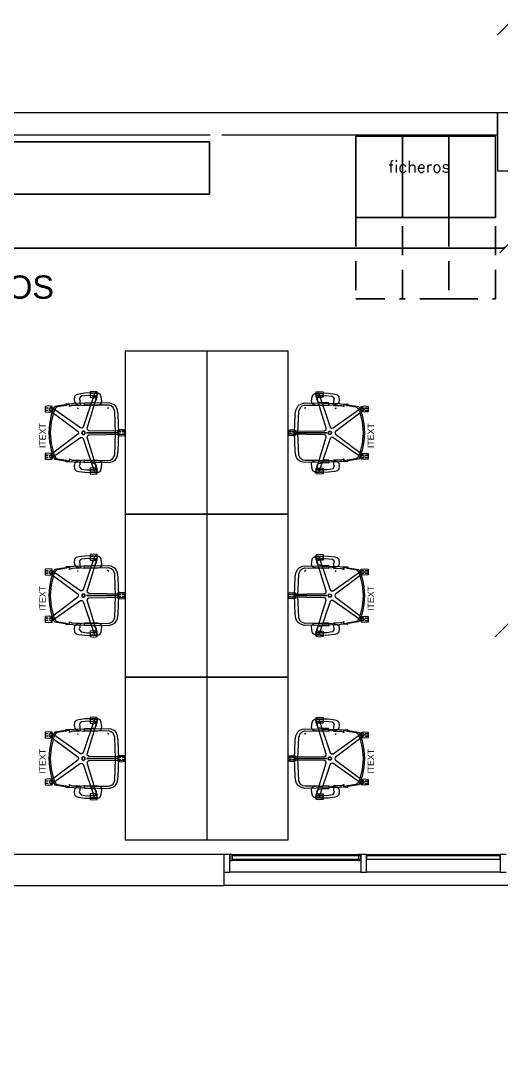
# Model space of a CAD drawing. Header units: millimetres. Extents: x 38 to 139, y 58 to 123.
# Drawn here: x 127.61 to 131.75, y 76.32 to 85.26 of the extents above; entities that cross this region are included whole.
import ezdxf

# ---------------------------------------------------------------- set-up
doc = ezdxf.new("R2010")
doc.units = ezdxf.units.MM
doc.linetypes.add('MTPB00$0$HIDDEN', pattern=[0.375, 0.25, -0.125])
for name, color, linetype, lineweight in [('A-GLAZIDM', 7, 'Continuous', 9), ('A-WALL', 7, 'Continuous', 9), ('DIMENSION', 1, 'Continuous', 25), ('mobiliario ocasa', 7, 'Continuous', 5), ('S-COLSPRM', 7, 'Continuous', 9), ('SEAT-ARMPAD', 7, 'Continuous', 0), ('SEAT-BASE', 7, 'Continuous', 0), ('SEAT-CASTER', 7, 'Continuous', 0), ('SEAT-FABRIC', 7, 'Continuous', 0), ('SEAT-FRAME', 7, 'Continuous', 0), ('SEAT-SHAFT', 7, 'Continuous', 0)]:
    doc.layers.add(name, color=color, linetype=linetype, lineweight=lineweight)
doc.layers.add('CATALOGUE-TXT', color=7, linetype='Continuous', plot=False)
for name, color, linetype in [('EQ-Móvil', 7, 'Continuous'), ('estructura', 7, 'Continuous'), ('Sectores', 3, 'Continuous')]:
    doc.layers.add(name, color=color, linetype=linetype)
doc.styles.add('ARIAL', font='arial.ttf')
doc.styles.add('ARIALNARROW', font='ARIALN.TTF')
doc.styles.add('MtXpl_Arial_Unicode_', font='ARIALUNI.ttf')
doc.styles.add('NUEVOLOCALES', font='romans.shx')
doc.dimstyles.new('C', dxfattribs={"dimscale": 1.5, "dimtxt": 0.15, "dimasz": 0.08, "dimexe": 0.01, "dimexo": 0, "dimgap": 0.025, "dimtad": 1, "dimzin": 0, "dimdsep": 46, "dimtxsty": 'ARIALNARROW', "dimblk": 'OBLIQUE', "dimcen": 0, "dimclrd": 256, "dimclre": 256, "dimclrt": 256, "dimadec": 0, "dimazin": 0, "dimtfac": 1.666667, "dimtofl": 0, "dimtmove": 0, "dimatfit": 0, "dimldrblk": 'OBLIQUE', "dimfxl": 0.1, "dimtolj": 1, "dimtzin": 0, "dimarcsym": 0})

# ---------------------------------------------------------------- blocks, each defined once
blk = doc.blocks.new('_Oblique')
at = {"layer": 'estructura', "color": 0, "lineweight": -2}
blk.add_line((-0.5, -0.5), (0.5, 0.5), dxfattribs=at)
blk = doc.blocks.new('*D53')
at = {"layer": 'Defpoints', "color": 0}
for p in [(120.208387, 83.310004), (131.773387, 83.310004), (120.208387, 82.519845)]:
    blk.add_point(p, dxfattribs=at)
at = {"layer": 'DIMENSION', "lineweight": -2}
for p, q in [((120.208387, 82.519845), (120.208387, 83.320004)), ((131.773387, 83.310004), (120.208387, 83.310004)), ((131.773387, 83.310004), (131.773387, 83.320004))]:
    blk.add_line(p, q, dxfattribs=at)
at = {"layer": 'DIMENSION', "lineweight": -2, "xscale": 0.08, "yscale": 0.08, "zscale": 0.08, "rotation": 180}
blk.add_blockref('_Oblique', (120.208387, 83.310004), dxfattribs=at)
at = {"layer": 'DIMENSION', "lineweight": -2, "xscale": 0.08, "yscale": 0.08, "zscale": 0.08}
blk.add_blockref('_Oblique', (131.773387, 83.310004), dxfattribs=at)
at = {"layer": 'DIMENSION', "insert": (125.990887, 83.41158), "char_height": 0.15, "attachment_point": 5, "style": 'ARIALNARROW'}
blk.add_mtext('\\A1;11.57', dxfattribs=at)
blk = doc.blocks.new('*D73')
at = {"layer": 'Defpoints', "color": 0}
for p in [(136.763166, 77.831209), (39.523379, 68.622821), (136.763166, 63.52282)]:
    blk.add_point(p, dxfattribs=at)
at = {"layer": 'DIMENSION', "lineweight": -2}
for p, q in [((136.763166, 77.831209), (136.763166, 63.51282)), ((39.523379, 68.622821), (39.523379, 63.51282)), ((39.523379, 63.52282), (136.763166, 63.52282))]:
    blk.add_line(p, q, dxfattribs=at)
at = {"layer": 'DIMENSION', "lineweight": -2, "xscale": 0.08, "yscale": 0.08, "zscale": 0.08, "rotation": 180}
blk.add_blockref('_Oblique', (39.523379, 63.52282), dxfattribs=at)
at = {"layer": 'DIMENSION', "lineweight": -2, "xscale": 0.08, "yscale": 0.08, "zscale": 0.08}
blk.add_blockref('_Oblique', (136.763166, 63.52282), dxfattribs=at)
at = {"layer": 'DIMENSION', "insert": (88.143273, 63.624397), "char_height": 0.15, "attachment_point": 5, "style": 'ARIALNARROW'}
blk.add_mtext('\\A1;97.24', dxfattribs=at)

msp = doc.modelspace()

# ---------------------------------------------------------------- linework, layer by layer
at = {"layer": 'A-GLAZIDM', "color": 252, "lineweight": 18}
for p, q in [((129.413387, 78.096209), (129.363387, 78.096209)), ((129.433387, 78.096209), (129.413387, 78.096209)), ((129.413387, 78.096209), (129.413387, 78.046209)), ((129.413387, 77.946209), (129.413387, 78.096209)), ((129.433387, 78.046209), (129.433387, 78.096209)), ((130.538387, 78.086209), (129.433387, 78.086209)), ((129.433387, 78.086209), (129.433387, 78.056209)), ((130.538387, 78.096209), (130.518387, 78.096209)), ((130.518387, 78.096209), (130.518387, 78.046209)), ((130.538387, 78.046209), (130.538387, 78.096209)), ((130.588387, 78.096209), (130.538387, 78.096209)), ((130.538387, 78.096209), (130.538387, 77.946209)), ((130.538387, 78.056209), (130.538387, 78.086209)), ((130.588387, 77.946209), (130.588387, 78.096209)), ((131.738387, 78.086209), (130.588387, 78.086209)), ((130.588387, 78.086209), (130.588387, 78.056209)), ((131.788387, 78.096209), (131.738387, 78.096209)), ((131.738387, 78.096209), (131.738387, 77.946209)), ((131.738387, 78.056209), (131.738387, 78.086209)), ((129.413387, 78.046209), (129.433387, 78.046209)), ((129.433387, 78.056209), (130.538387, 78.056209)), ((130.518387, 78.046209), (130.538387, 78.046209)), ((130.588387, 78.056209), (131.738387, 78.056209)), ((129.363387, 77.946209), (129.413387, 77.946209)), ((130.538387, 77.946209), (130.588387, 77.946209)), ((131.738387, 77.946209), (131.788387, 77.946209))]:
    msp.add_line(p, q, dxfattribs=at)
at = {"layer": 'A-GLAZIDM', "color": 252}
for p, q in [((129.433387, 78.096209), (130.518387, 78.096209)), ((130.588387, 78.096209), (131.738387, 78.096209)), ((130.518387, 78.046209), (129.433387, 78.046209)), ((130.538387, 77.946209), (129.413387, 77.946209)), ((131.738387, 77.946209), (130.588387, 77.946209))]:
    msp.add_line(p, q, dxfattribs=at)
at = {"layer": 'A-WALL', "color": 252, "lineweight": 18}
for p, q in [((131.713382, 84.473709), (125.088963, 84.473709)), ((131.713382, 84.283709), (131.713382, 84.473709)), ((119.713382, 84.283709), (129.243387, 84.283709)), ((129.343387, 84.283709), (131.713382, 84.283709)), ((129.363387, 78.096209), (118.793387, 78.096209)), ((129.363387, 78.096209), (129.343387, 78.096209)), ((129.363387, 77.831209), (129.363387, 78.096209)), ((97.828247, 77.831209), (129.363387, 77.831209))]:
    msp.add_line(p, q, dxfattribs=at)
at = {"layer": 'A-WALL', "color": 252}
msp.add_line((132.963387, 77.831209), (129.363387, 77.831209), dxfattribs=at)
at = {"layer": 'EQ-Móvil', "color": 252}
for p, q in [((130.495732, 83.572735), (130.495732, 84.272735)), ((130.495732, 84.272735), (130.895732, 84.272735)), ((131.295732, 84.272735), (130.895732, 84.272735)), ((130.895732, 84.272735), (130.895732, 83.572735)), ((130.895732, 84.272735), (130.895732, 83.572735)), ((131.295732, 83.572735), (131.295732, 84.272735)), ((131.295732, 84.272735), (131.695732, 84.272735)), ((131.295732, 83.572735), (131.295732, 84.272735)), ((131.695732, 84.272735), (131.695732, 83.572735)), ((127.43817, 84.223709), (129.23817, 84.223709)), ((129.23817, 84.223709), (129.23817, 83.773709)), ((129.23817, 83.773709), (127.43817, 83.773709)), ((130.895732, 83.572735), (130.495732, 83.572735)), ((130.895732, 83.572735), (131.295732, 83.572735)), ((131.695732, 83.572735), (131.295732, 83.572735))]:
    msp.add_line(p, q, dxfattribs=at)
at = {"layer": 'EQ-Móvil', "color": 252, "linetype": 'MTPB00$0$HIDDEN'}
for p, q in [((130.895732, 83.572735), (130.495732, 83.572735)), ((130.495732, 83.572735), (130.495732, 82.872735)), ((130.895732, 83.572735), (131.295732, 83.572735)), ((130.895732, 82.872735), (130.895732, 83.572735)), ((130.895732, 82.872735), (130.895732, 83.572735)), ((131.695732, 83.572735), (131.295732, 83.572735)), ((131.295732, 83.572735), (131.295732, 82.872735)), ((131.295732, 83.572735), (131.295732, 82.872735)), ((131.695732, 82.872735), (131.695732, 83.572735)), ((130.495732, 82.872735), (130.895732, 82.872735)), ((131.295732, 82.872735), (130.895732, 82.872735)), ((131.295732, 82.872735), (131.695732, 82.872735))]:
    msp.add_line(p, q, dxfattribs=at)
at = {"layer": 'estructura', "color": 252, "lineweight": -2}
for p, q in [((131.833387, 85.263317), (131.713387, 85.143317)), ((131.693387, 79.969461), (131.813387, 80.089461)), ((131.813387, 80.089461), (131.693387, 79.969461))]:
    msp.add_line(p, q, dxfattribs=at)
at = {"layer": 'mobiliario ocasa', "color": 252, "ltscale": 10}
for p, q in [((128.513382, 82.422286), (128.513382, 81.022286)), ((129.913382, 82.422286), (128.513382, 82.422286)), ((129.213382, 82.422286), (129.213382, 81.022286)), ((129.913382, 81.022286), (129.913382, 82.422286)), ((128.513382, 81.022286), (128.513382, 79.622286)), ((129.913382, 81.022286), (128.513382, 81.022286)), ((128.513382, 81.022286), (129.913382, 81.022286)), ((129.213382, 81.022286), (129.213382, 79.622286)), ((129.913382, 79.622286), (129.913382, 81.022286)), ((128.513382, 79.622286), (128.513382, 78.222286)), ((129.913382, 79.622286), (128.513382, 79.622286)), ((128.513382, 79.622286), (129.913382, 79.622286)), ((129.213382, 79.622286), (129.213382, 78.222286)), ((129.913382, 78.222286), (129.913382, 79.622286)), ((128.513382, 78.222286), (129.913382, 78.222286))]:
    msp.add_line(p, q, dxfattribs=at)
at = {"layer": 'S-COLSPRM', "color": 252}
for p, q in [((132.213382, 84.473709), (131.713382, 84.473709)), ((131.713382, 84.473709), (131.713382, 83.973709)), ((131.713382, 83.973709), (132.213382, 83.973709))]:
    msp.add_line(p, q, dxfattribs=at)
at = {"layer": 'SEAT-ARMPAD', "color": 252, "linetype": 'Continuous'}
for points in [[(128.261603, 82.064237), (128.165157, 82.062161), (128.112613, 82.055517), (128.092211, 82.049747), (128.076484, 82.035432), (128.073997, 82.005158), (128.078296, 81.982859), (128.092092, 81.969449), (128.112522, 81.963835), (128.164044, 81.9581), (128.278105, 81.960175), (128.294409, 81.964025), (128.305991, 81.972884), (128.311856, 81.992959), (128.306311, 82.03258), (128.299967, 82.048251), (128.284781, 82.059699), (128.261603, 82.064237)], [(130.16516, 82.064237), (130.261606, 82.062161), (130.314151, 82.055517), (130.334553, 82.049747), (130.35028, 82.035432), (130.352766, 82.005158), (130.348468, 81.982859), (130.334671, 81.969449), (130.314241, 81.963835), (130.26272, 81.9581), (130.148658, 81.960175), (130.132355, 81.964025), (130.120773, 81.972884), (130.114908, 81.992959), (130.120453, 82.03258), (130.126796, 82.048251), (130.141982, 82.059699), (130.16516, 82.064237)], [(128.164044, 81.486472), (128.112522, 81.480738), (128.092092, 81.475124), (128.078296, 81.461714), (128.073997, 81.439414), (128.076484, 81.40914), (128.092211, 81.394826), (128.112613, 81.389055), (128.165157, 81.382411), (128.261603, 81.380336), (128.284781, 81.384874), (128.299967, 81.396322), (128.306311, 81.411993), (128.311856, 81.451614), (128.308743, 81.469584), (128.294409, 81.480547), (128.278105, 81.484397), (128.164044, 81.486472)], [(130.26272, 81.486472), (130.314241, 81.480738), (130.334671, 81.475124), (130.348468, 81.461714), (130.352766, 81.439414), (130.35028, 81.40914), (130.334553, 81.394826), (130.314151, 81.389055), (130.261606, 81.382411), (130.16516, 81.380336), (130.141982, 81.384874), (130.126796, 81.396322), (130.120453, 81.411993), (130.114908, 81.451614), (130.11802, 81.469584), (130.132355, 81.480547), (130.148658, 81.484397), (130.26272, 81.486472)], [(128.261603, 80.664237), (128.165157, 80.662161), (128.112613, 80.655517), (128.092211, 80.649747), (128.076484, 80.635432), (128.073997, 80.605158), (128.078296, 80.582859), (128.092092, 80.569449), (128.112522, 80.563835), (128.164044, 80.5581), (128.278105, 80.560175), (128.294409, 80.564025), (128.305991, 80.572884), (128.311856, 80.592959), (128.306311, 80.63258), (128.299967, 80.648251), (128.284781, 80.659699), (128.261603, 80.664237)], [(130.16516, 80.664237), (130.261606, 80.662161), (130.314151, 80.655517), (130.334553, 80.649747), (130.35028, 80.635432), (130.352766, 80.605158), (130.348468, 80.582859), (130.334671, 80.569449), (130.314241, 80.563835), (130.26272, 80.5581), (130.148658, 80.560175), (130.132355, 80.564025), (130.120773, 80.572884), (130.114908, 80.592959), (130.120453, 80.63258), (130.126796, 80.648251), (130.141982, 80.659699), (130.16516, 80.664237)], [(128.164044, 80.086472), (128.112522, 80.080738), (128.092092, 80.075124), (128.078296, 80.061714), (128.073997, 80.039414), (128.076484, 80.00914), (128.092211, 79.994826), (128.112613, 79.989055), (128.165157, 79.982411), (128.261603, 79.980336), (128.284781, 79.984874), (128.299967, 79.996322), (128.306311, 80.011993), (128.311856, 80.051614), (128.308743, 80.069584), (128.294409, 80.080547), (128.278105, 80.084397), (128.164044, 80.086472)], [(130.26272, 80.086472), (130.314241, 80.080738), (130.334671, 80.075124), (130.348468, 80.061714), (130.352766, 80.039414), (130.35028, 80.00914), (130.334553, 79.994826), (130.314151, 79.989055), (130.261606, 79.982411), (130.16516, 79.980336), (130.141982, 79.984874), (130.126796, 79.996322), (130.120453, 80.011993), (130.114908, 80.051614), (130.11802, 80.069584), (130.132355, 80.080547), (130.148658, 80.084397), (130.26272, 80.086472)], [(128.261603, 79.264237), (128.165157, 79.262161), (128.112613, 79.255517), (128.092211, 79.249747), (128.076484, 79.235432), (128.073997, 79.205158), (128.078296, 79.182859), (128.092092, 79.169449), (128.112522, 79.163835), (128.164044, 79.1581), (128.278105, 79.160175), (128.294409, 79.164025), (128.305991, 79.172884), (128.311856, 79.192959), (128.306311, 79.23258), (128.299967, 79.248251), (128.284781, 79.259699), (128.261603, 79.264237)], [(130.16516, 79.264237), (130.261606, 79.262161), (130.314151, 79.255517), (130.334553, 79.249747), (130.35028, 79.235432), (130.352766, 79.205158), (130.348468, 79.182859), (130.334671, 79.169449), (130.314241, 79.163835), (130.26272, 79.1581), (130.148658, 79.160175), (130.132355, 79.164025), (130.120773, 79.172884), (130.114908, 79.192959), (130.120453, 79.23258), (130.126796, 79.248251), (130.141982, 79.259699), (130.16516, 79.264237)], [(128.164044, 78.686472), (128.112522, 78.680738), (128.092092, 78.675124), (128.078296, 78.661714), (128.073997, 78.639414), (128.076484, 78.60914), (128.092211, 78.594826), (128.112613, 78.589055), (128.165157, 78.582411), (128.261603, 78.580336), (128.284781, 78.584874), (128.299967, 78.596322), (128.306311, 78.611993), (128.311856, 78.651614), (128.308743, 78.669584), (128.294409, 78.680547), (128.278105, 78.684397), (128.164044, 78.686472)], [(130.26272, 78.686472), (130.314241, 78.680738), (130.334671, 78.675124), (130.348468, 78.661714), (130.352766, 78.639414), (130.35028, 78.60914), (130.334553, 78.594826), (130.314151, 78.589055), (130.261606, 78.582411), (130.16516, 78.580336), (130.141982, 78.584874), (130.126796, 78.596322), (130.120453, 78.611993), (130.114908, 78.651614), (130.11802, 78.669584), (130.132355, 78.680547), (130.148658, 78.684397), (130.26272, 78.686472)]]:
    msp.add_lwpolyline(points, dxfattribs=at)
at = {"layer": 'SEAT-BASE', "color": 252, "linetype": 'Continuous'}
for points in [[(128.256718, 82.065034), (128.249802, 82.059582), (128.151226, 81.770825), (128.138807, 81.762437), (128.126802, 81.763916), (127.878411, 81.93882), (127.872435, 81.939055), (127.863341, 81.933498), (127.859802, 81.925847), (127.86285, 81.917584), (128.107013, 81.734602), (128.111152, 81.720198), (128.106036, 81.709238), (127.862936, 81.527052), (127.860866, 81.521442), (127.863341, 81.511076), (127.869524, 81.505345), (127.878323, 81.505691), (128.127801, 81.681359), (128.142778, 81.680845), (128.151621, 81.672592), (128.249768, 81.385092), (128.254464, 81.381389), (128.265088, 81.380539), (128.272448, 81.384649), (128.274839, 81.393125), (128.184861, 81.684677), (128.189979, 81.698762), (128.20056, 81.704622), (128.504318, 81.709122), (128.509291, 81.712445), (128.513382, 81.722286), (128.511748, 81.730556), (128.504425, 81.735449), (128.199339, 81.739969), (128.187524, 81.749189), (128.185221, 81.761063), (128.274807, 82.051345), (128.273184, 82.057101), (128.265089, 82.064033), (128.256718, 82.065034)], [(130.170045, 82.065034), (130.176961, 82.059582), (130.275537, 81.770825), (130.287957, 81.762437), (130.299961, 81.763916), (130.548353, 81.93882), (130.554329, 81.939055), (130.563422, 81.933498), (130.566961, 81.925847), (130.563913, 81.917584), (130.31975, 81.734602), (130.315611, 81.720198), (130.320727, 81.709238), (130.563828, 81.527052), (130.565898, 81.521442), (130.563423, 81.511076), (130.55724, 81.505345), (130.54844, 81.505691), (130.298963, 81.681359), (130.283985, 81.680845), (130.275143, 81.672592), (130.176996, 81.385092), (130.172299, 81.381389), (130.161676, 81.380539), (130.154315, 81.384649), (130.151925, 81.393125), (130.241903, 81.684677), (130.236785, 81.698762), (130.226204, 81.704622), (129.922445, 81.709122), (129.917473, 81.712445), (129.913382, 81.722286), (129.915016, 81.730556), (129.922338, 81.735449), (130.227425, 81.739969), (130.23924, 81.749189), (130.241543, 81.761063), (130.151956, 82.051345), (130.15358, 82.057101), (130.161675, 82.064033), (130.170045, 82.065034)], [(128.256718, 80.665034), (128.249802, 80.659582), (128.151226, 80.370825), (128.138807, 80.362437), (128.126802, 80.363916), (127.878411, 80.53882), (127.872435, 80.539055), (127.863341, 80.533498), (127.859802, 80.525847), (127.86285, 80.517584), (128.107013, 80.334602), (128.111152, 80.320198), (128.106036, 80.309238), (127.862936, 80.127052), (127.860866, 80.121442), (127.863341, 80.111076), (127.869524, 80.105345), (127.878323, 80.105691), (128.127801, 80.281359), (128.142778, 80.280845), (128.151621, 80.272592), (128.249768, 79.985092), (128.254464, 79.981389), (128.265088, 79.980539), (128.272448, 79.984649), (128.274839, 79.993125), (128.184861, 80.284677), (128.189979, 80.298762), (128.20056, 80.304622), (128.504318, 80.309122), (128.509291, 80.312445), (128.513382, 80.322286), (128.511748, 80.330556), (128.504425, 80.335449), (128.199339, 80.339969), (128.187524, 80.349189), (128.185221, 80.361063), (128.274807, 80.651345), (128.273184, 80.657101), (128.265089, 80.664033), (128.256718, 80.665034)], [(130.170045, 80.665034), (130.176961, 80.659582), (130.275537, 80.370825), (130.287957, 80.362437), (130.299961, 80.363916), (130.548353, 80.53882), (130.554329, 80.539055), (130.563422, 80.533498), (130.566961, 80.525847), (130.563913, 80.517584), (130.31975, 80.334602), (130.315611, 80.320198), (130.320727, 80.309238), (130.563828, 80.127052), (130.565898, 80.121442), (130.563423, 80.111076), (130.55724, 80.105345), (130.54844, 80.105691), (130.298963, 80.281359), (130.283985, 80.280845), (130.275143, 80.272592), (130.176996, 79.985092), (130.172299, 79.981389), (130.161676, 79.980539), (130.154315, 79.984649), (130.151925, 79.993125), (130.241903, 80.284677), (130.236785, 80.298762), (130.226204, 80.304622), (129.922445, 80.309122), (129.917473, 80.312445), (129.913382, 80.322286), (129.915016, 80.330556), (129.922338, 80.335449), (130.227425, 80.339969), (130.23924, 80.349189), (130.241543, 80.361063), (130.151956, 80.651345), (130.15358, 80.657101), (130.161675, 80.664033), (130.170045, 80.665034)], [(128.256718, 79.265034), (128.249802, 79.259582), (128.151226, 78.970825), (128.138807, 78.962437), (128.126802, 78.963916), (127.878411, 79.13882), (127.872435, 79.139055), (127.863341, 79.133498), (127.859802, 79.125847), (127.86285, 79.117584), (128.107013, 78.934602), (128.111152, 78.920198), (128.106036, 78.909238), (127.862936, 78.727052), (127.860866, 78.721442), (127.863341, 78.711076), (127.869524, 78.705345), (127.878323, 78.705691), (128.127801, 78.881359), (128.142778, 78.880845), (128.151621, 78.872592), (128.249768, 78.585092), (128.254464, 78.581389), (128.265088, 78.580539), (128.272448, 78.584649), (128.274839, 78.593125), (128.184861, 78.884677), (128.189979, 78.898762), (128.20056, 78.904622), (128.504318, 78.909122), (128.509291, 78.912445), (128.513382, 78.922286), (128.511748, 78.930556), (128.504425, 78.935449), (128.199339, 78.939969), (128.187524, 78.949189), (128.185221, 78.961063), (128.274807, 79.251345), (128.273184, 79.257101), (128.265089, 79.264033), (128.256718, 79.265034)], [(130.170045, 79.265034), (130.176961, 79.259582), (130.275537, 78.970825), (130.287957, 78.962437), (130.299961, 78.963916), (130.548353, 79.13882), (130.554329, 79.139055), (130.563422, 79.133498), (130.566961, 79.125847), (130.563913, 79.117584), (130.31975, 78.934602), (130.315611, 78.920198), (130.320727, 78.909238), (130.563828, 78.727052), (130.565898, 78.721442), (130.563423, 78.711076), (130.55724, 78.705345), (130.54844, 78.705691), (130.298963, 78.881359), (130.283985, 78.880845), (130.275143, 78.872592), (130.176996, 78.585092), (130.172299, 78.581389), (130.161676, 78.580539), (130.154315, 78.584649), (130.151925, 78.593125), (130.241903, 78.884677), (130.236785, 78.898762), (130.226204, 78.904622), (129.922445, 78.909122), (129.917473, 78.912445), (129.913382, 78.922286), (129.915016, 78.930556), (129.922338, 78.935449), (130.227425, 78.939969), (130.23924, 78.949189), (130.241543, 78.961063), (130.151956, 79.251345), (130.15358, 79.257101), (130.161675, 79.264033), (130.170045, 79.265034)]]:
    msp.add_lwpolyline(points, dxfattribs=at)
at = {"layer": 'SEAT-CASTER', "color": 252, "linetype": 'Continuous'}
for points in [[(128.241434, 82.077999), (128.211125, 82.074558), (128.211327, 82.061462), (128.236595, 82.059938), (128.211472, 82.059938), (128.210956, 82.042168), (128.236595, 82.040128), (128.211327, 82.040128), (128.211125, 82.027032), (128.241434, 82.023591), (128.271686, 82.027026), (128.270861, 82.040128), (128.246272, 82.041652), (128.271395, 82.041652), (128.271911, 82.059422), (128.246272, 82.059938), (128.270861, 82.061462), (128.271686, 82.074564), (128.241434, 82.077999)], [(130.18533, 82.077999), (130.215638, 82.074558), (130.215437, 82.061462), (130.190168, 82.059938), (130.215292, 82.059938), (130.215808, 82.042168), (130.190168, 82.040128), (130.215437, 82.040128), (130.215638, 82.027032), (130.18533, 82.023591), (130.155077, 82.027026), (130.155903, 82.040128), (130.180492, 82.041652), (130.155368, 82.041652), (130.154852, 82.059422), (130.180492, 82.059938), (130.155903, 82.061462), (130.155077, 82.074564), (130.18533, 82.077999)], [(128.480109, 81.749491), (128.449801, 81.746049), (128.450003, 81.732953), (128.475271, 81.73143), (128.450147, 81.73143), (128.449631, 81.713659), (128.475271, 81.711619), (128.450003, 81.711619), (128.449801, 81.698524), (128.480109, 81.695082), (128.510362, 81.698517), (128.509537, 81.711619), (128.484947, 81.713143), (128.510071, 81.713143), (128.510587, 81.730913), (128.484947, 81.73143), (128.509537, 81.732953), (128.510362, 81.746055), (128.480109, 81.749491)], [(129.946654, 81.749491), (129.976963, 81.746049), (129.976761, 81.732953), (129.951493, 81.73143), (129.976616, 81.73143), (129.977132, 81.713659), (129.951493, 81.711619), (129.976761, 81.711619), (129.976963, 81.698524), (129.946654, 81.695082), (129.916402, 81.698517), (129.917227, 81.711619), (129.941816, 81.713143), (129.916693, 81.713143), (129.916177, 81.730913), (129.941816, 81.73143), (129.917227, 81.732953), (129.916402, 81.746055), (129.946654, 81.749491)], [(128.241434, 81.420982), (128.211125, 81.41754), (128.211327, 81.404445), (128.236595, 81.402921), (128.211472, 81.402921), (128.210956, 81.38515), (128.236595, 81.38311), (128.211327, 81.38311), (128.211125, 81.370015), (128.241434, 81.366573), (128.271686, 81.370009), (128.270861, 81.38311), (128.246272, 81.384634), (128.271395, 81.384634), (128.271911, 81.402405), (128.246272, 81.402921), (128.270861, 81.404445), (128.271686, 81.417546), (128.241434, 81.420982)], [(130.18533, 81.420982), (130.215638, 81.41754), (130.215437, 81.404445), (130.190168, 81.402921), (130.215292, 81.402921), (130.215808, 81.38515), (130.190168, 81.38311), (130.215437, 81.38311), (130.215638, 81.370015), (130.18533, 81.366573), (130.155077, 81.370009), (130.155903, 81.38311), (130.180492, 81.384634), (130.155368, 81.384634), (130.154852, 81.402405), (130.180492, 81.402921), (130.155903, 81.404445), (130.155077, 81.417546), (130.18533, 81.420982)], [(128.241434, 80.677999), (128.211125, 80.674558), (128.211327, 80.661462), (128.236595, 80.659938), (128.211472, 80.659938), (128.210956, 80.642168), (128.236595, 80.640128), (128.211327, 80.640128), (128.211125, 80.627032), (128.241434, 80.623591), (128.271686, 80.627026), (128.270861, 80.640128), (128.246272, 80.641652), (128.271395, 80.641652), (128.271911, 80.659422), (128.246272, 80.659938), (128.270861, 80.661462), (128.271686, 80.674564), (128.241434, 80.677999)], [(130.18533, 80.677999), (130.215638, 80.674558), (130.215437, 80.661462), (130.190168, 80.659938), (130.215292, 80.659938), (130.215808, 80.642168), (130.190168, 80.640128), (130.215437, 80.640128), (130.215638, 80.627032), (130.18533, 80.623591), (130.155077, 80.627026), (130.155903, 80.640128), (130.180492, 80.641652), (130.155368, 80.641652), (130.154852, 80.659422), (130.180492, 80.659938), (130.155903, 80.661462), (130.155077, 80.674564), (130.18533, 80.677999)], [(128.480109, 80.349491), (128.449801, 80.346049), (128.450003, 80.332953), (128.475271, 80.33143), (128.450147, 80.33143), (128.449631, 80.313659), (128.475271, 80.311619), (128.450003, 80.311619), (128.449801, 80.298524), (128.480109, 80.295082), (128.510362, 80.298517), (128.509537, 80.311619), (128.484947, 80.313143), (128.510071, 80.313143), (128.510587, 80.330913), (128.484947, 80.33143), (128.509537, 80.332953), (128.510362, 80.346055), (128.480109, 80.349491)], [(129.946654, 80.349491), (129.976963, 80.346049), (129.976761, 80.332953), (129.951493, 80.33143), (129.976616, 80.33143), (129.977132, 80.313659), (129.951493, 80.311619), (129.976761, 80.311619), (129.976963, 80.298524), (129.946654, 80.295082), (129.916402, 80.298517), (129.917227, 80.311619), (129.941816, 80.313143), (129.916693, 80.313143), (129.916177, 80.330913), (129.941816, 80.33143), (129.917227, 80.332953), (129.916402, 80.346055), (129.946654, 80.349491)], [(128.241434, 80.020982), (128.211125, 80.01754), (128.211327, 80.004445), (128.236595, 80.002921), (128.211472, 80.002921), (128.210956, 79.98515), (128.236595, 79.98311), (128.211327, 79.98311), (128.211125, 79.970015), (128.241434, 79.966573), (128.271686, 79.970009), (128.270861, 79.98311), (128.246272, 79.984634), (128.271395, 79.984634), (128.271911, 80.002405), (128.246272, 80.002921), (128.270861, 80.004445), (128.271686, 80.017546), (128.241434, 80.020982)], [(130.18533, 80.020982), (130.215638, 80.01754), (130.215437, 80.004445), (130.190168, 80.002921), (130.215292, 80.002921), (130.215808, 79.98515), (130.190168, 79.98311), (130.215437, 79.98311), (130.215638, 79.970015), (130.18533, 79.966573), (130.155077, 79.970009), (130.155903, 79.98311), (130.180492, 79.984634), (130.155368, 79.984634), (130.154852, 80.002405), (130.180492, 80.002921), (130.155903, 80.004445), (130.155077, 80.017546), (130.18533, 80.020982)], [(128.241434, 79.277999), (128.211125, 79.274558), (128.211327, 79.261462), (128.236595, 79.259938), (128.211472, 79.259938), (128.210956, 79.242168), (128.236595, 79.240128), (128.211327, 79.240128), (128.211125, 79.227032), (128.241434, 79.223591), (128.271686, 79.227026), (128.270861, 79.240128), (128.246272, 79.241652), (128.271395, 79.241652), (128.271911, 79.259422), (128.246272, 79.259938), (128.270861, 79.261462), (128.271686, 79.274564), (128.241434, 79.277999)], [(130.18533, 79.277999), (130.215638, 79.274558), (130.215437, 79.261462), (130.190168, 79.259938), (130.215292, 79.259938), (130.215808, 79.242168), (130.190168, 79.240128), (130.215437, 79.240128), (130.215638, 79.227032), (130.18533, 79.223591), (130.155077, 79.227026), (130.155903, 79.240128), (130.180492, 79.241652), (130.155368, 79.241652), (130.154852, 79.259422), (130.180492, 79.259938), (130.155903, 79.261462), (130.155077, 79.274564), (130.18533, 79.277999)], [(128.480109, 78.949491), (128.449801, 78.946049), (128.450003, 78.932953), (128.475271, 78.93143), (128.450147, 78.93143), (128.449631, 78.913659), (128.475271, 78.911619), (128.450003, 78.911619), (128.449801, 78.898524), (128.480109, 78.895082), (128.510362, 78.898517), (128.509537, 78.911619), (128.484947, 78.913143), (128.510071, 78.913143), (128.510587, 78.930913), (128.484947, 78.93143), (128.509537, 78.932953), (128.510362, 78.946055), (128.480109, 78.949491)], [(129.946654, 78.949491), (129.976963, 78.946049), (129.976761, 78.932953), (129.951493, 78.93143), (129.976616, 78.93143), (129.977132, 78.913659), (129.951493, 78.911619), (129.976761, 78.911619), (129.976963, 78.898524), (129.946654, 78.895082), (129.916402, 78.898517), (129.917227, 78.911619), (129.941816, 78.913143), (129.916693, 78.913143), (129.916177, 78.930913), (129.941816, 78.93143), (129.917227, 78.932953), (129.916402, 78.946055), (129.946654, 78.949491)], [(128.241434, 78.620982), (128.211125, 78.61754), (128.211327, 78.604445), (128.236595, 78.602921), (128.211472, 78.602921), (128.210956, 78.58515), (128.236595, 78.58311), (128.211327, 78.58311), (128.211125, 78.570015), (128.241434, 78.566573), (128.271686, 78.570009), (128.270861, 78.58311), (128.246272, 78.584634), (128.271395, 78.584634), (128.271911, 78.602405), (128.246272, 78.602921), (128.270861, 78.604445), (128.271686, 78.617546), (128.241434, 78.620982)], [(130.18533, 78.620982), (130.215638, 78.61754), (130.215437, 78.604445), (130.190168, 78.602921), (130.215292, 78.602921), (130.215808, 78.58515), (130.190168, 78.58311), (130.215437, 78.58311), (130.215638, 78.570015), (130.18533, 78.566573), (130.155077, 78.570009), (130.155903, 78.58311), (130.180492, 78.584634), (130.155368, 78.584634), (130.154852, 78.602405), (130.180492, 78.602921), (130.155903, 78.604445), (130.155077, 78.617546), (130.18533, 78.620982)]]:
    msp.add_lwpolyline(points, close=True, dxfattribs=at)
for points in [[(127.855248, 81.95252), (127.82494, 81.949078), (127.825142, 81.935983), (127.85041, 81.934459), (127.825287, 81.934459), (127.824771, 81.916689), (127.85041, 81.914649), (127.825142, 81.914649), (127.82494, 81.901553), (127.855248, 81.898111), (127.885501, 81.901547), (127.884676, 81.914649), (127.860087, 81.916172), (127.88521, 81.916172), (127.885726, 81.933943), (127.860087, 81.934459), (127.884676, 81.935983), (127.885501, 81.949085), (127.855248, 81.95252)], [(130.571515, 81.95252), (130.601823, 81.949078), (130.601622, 81.935983), (130.576353, 81.934459), (130.601477, 81.934459), (130.601993, 81.916689), (130.576353, 81.914649), (130.601622, 81.914649), (130.601823, 81.901553), (130.571515, 81.898111), (130.541262, 81.901547), (130.542088, 81.914649), (130.566677, 81.916172), (130.541553, 81.916172), (130.541037, 81.933943), (130.566677, 81.934459), (130.542088, 81.935983), (130.541262, 81.949085), (130.571515, 81.95252)], [(127.855248, 81.546461), (127.82494, 81.543019), (127.825142, 81.529924), (127.85041, 81.5284), (127.825287, 81.5284), (127.824771, 81.510629), (127.85041, 81.50859), (127.825142, 81.50859), (127.82494, 81.495494), (127.855248, 81.492052), (127.885501, 81.495488), (127.884676, 81.50859), (127.860087, 81.510113), (127.88521, 81.510113), (127.885726, 81.527884), (127.860087, 81.5284), (127.884676, 81.529924), (127.885501, 81.543026), (127.855248, 81.546461)], [(130.571515, 81.546461), (130.601823, 81.543019), (130.601622, 81.529924), (130.576353, 81.5284), (130.601477, 81.5284), (130.601993, 81.510629), (130.576353, 81.50859), (130.601622, 81.50859), (130.601823, 81.495494), (130.571515, 81.492052), (130.541262, 81.495488), (130.542088, 81.50859), (130.566677, 81.510113), (130.541553, 81.510113), (130.541037, 81.527884), (130.566677, 81.5284), (130.542088, 81.529924), (130.541262, 81.543026), (130.571515, 81.546461)], [(127.855248, 80.55252), (127.82494, 80.549078), (127.825142, 80.535983), (127.85041, 80.534459), (127.825287, 80.534459), (127.824771, 80.516689), (127.85041, 80.514649), (127.825142, 80.514649), (127.82494, 80.501553), (127.855248, 80.498111), (127.885501, 80.501547), (127.884676, 80.514649), (127.860087, 80.516172), (127.88521, 80.516172), (127.885726, 80.533943), (127.860087, 80.534459), (127.884676, 80.535983), (127.885501, 80.549085), (127.855248, 80.55252)], [(130.571515, 80.55252), (130.601823, 80.549078), (130.601622, 80.535983), (130.576353, 80.534459), (130.601477, 80.534459), (130.601993, 80.516689), (130.576353, 80.514649), (130.601622, 80.514649), (130.601823, 80.501553), (130.571515, 80.498111), (130.541262, 80.501547), (130.542088, 80.514649), (130.566677, 80.516172), (130.541553, 80.516172), (130.541037, 80.533943), (130.566677, 80.534459), (130.542088, 80.535983), (130.541262, 80.549085), (130.571515, 80.55252)], [(127.855248, 80.146461), (127.82494, 80.143019), (127.825142, 80.129924), (127.85041, 80.1284), (127.825287, 80.1284), (127.824771, 80.110629), (127.85041, 80.10859), (127.825142, 80.10859), (127.82494, 80.095494), (127.855248, 80.092052), (127.885501, 80.095488), (127.884676, 80.10859), (127.860087, 80.110113), (127.88521, 80.110113), (127.885726, 80.127884), (127.860087, 80.1284), (127.884676, 80.129924), (127.885501, 80.143026), (127.855248, 80.146461)], [(130.571515, 80.146461), (130.601823, 80.143019), (130.601622, 80.129924), (130.576353, 80.1284), (130.601477, 80.1284), (130.601993, 80.110629), (130.576353, 80.10859), (130.601622, 80.10859), (130.601823, 80.095494), (130.571515, 80.092052), (130.541262, 80.095488), (130.542088, 80.10859), (130.566677, 80.110113), (130.541553, 80.110113), (130.541037, 80.127884), (130.566677, 80.1284), (130.542088, 80.129924), (130.541262, 80.143026), (130.571515, 80.146461)], [(127.855248, 79.15252), (127.82494, 79.149078), (127.825142, 79.135983), (127.85041, 79.134459), (127.825287, 79.134459), (127.824771, 79.116689), (127.85041, 79.114649), (127.825142, 79.114649), (127.82494, 79.101553), (127.855248, 79.098111), (127.885501, 79.101547), (127.884676, 79.114649), (127.860087, 79.116172), (127.88521, 79.116172), (127.885726, 79.133943), (127.860087, 79.134459), (127.884676, 79.135983), (127.885501, 79.149085), (127.855248, 79.15252)], [(130.571515, 79.15252), (130.601823, 79.149078), (130.601622, 79.135983), (130.576353, 79.134459), (130.601477, 79.134459), (130.601993, 79.116689), (130.576353, 79.114649), (130.601622, 79.114649), (130.601823, 79.101553), (130.571515, 79.098111), (130.541262, 79.101547), (130.542088, 79.114649), (130.566677, 79.116172), (130.541553, 79.116172), (130.541037, 79.133943), (130.566677, 79.134459), (130.542088, 79.135983), (130.541262, 79.149085), (130.571515, 79.15252)], [(127.855248, 78.746461), (127.82494, 78.743019), (127.825142, 78.729924), (127.85041, 78.7284), (127.825287, 78.7284), (127.824771, 78.710629), (127.85041, 78.70859), (127.825142, 78.70859), (127.82494, 78.695494), (127.855248, 78.692052), (127.885501, 78.695488), (127.884676, 78.70859), (127.860087, 78.710113), (127.88521, 78.710113), (127.885726, 78.727884), (127.860087, 78.7284), (127.884676, 78.729924), (127.885501, 78.743026), (127.855248, 78.746461)], [(130.571515, 78.746461), (130.601823, 78.743019), (130.601622, 78.729924), (130.576353, 78.7284), (130.601477, 78.7284), (130.601993, 78.710629), (130.576353, 78.70859), (130.601622, 78.70859), (130.601823, 78.695494), (130.571515, 78.692052), (130.541262, 78.695488), (130.542088, 78.70859), (130.566677, 78.710113), (130.541553, 78.710113), (130.541037, 78.727884), (130.566677, 78.7284), (130.542088, 78.729924), (130.541262, 78.743026), (130.571515, 78.746461)]]:
    msp.add_lwpolyline(points, dxfattribs=at)
at = {"layer": 'SEAT-FABRIC', "color": 252, "linetype": 'Continuous'}
for points in [[(128.372122, 81.978682), (128.070893, 81.972548), (128.050823, 81.968828), (128.006177, 81.971192), (127.998576, 81.962523), (127.908212, 81.948042), (127.899451, 81.938263), (127.889789, 81.918831), (127.876852, 81.872952), (127.862277, 81.798193), (127.856605, 81.72226), (127.862277, 81.646328), (127.876852, 81.571569), (127.889789, 81.52569), (127.899451, 81.506258), (127.908212, 81.496479), (127.998576, 81.481998), (128.006177, 81.473329), (128.050876, 81.475719), (128.070927, 81.472024), (128.372122, 81.465891), (128.40724, 81.476038), (128.425424, 81.487872), (128.440273, 81.510141), (128.446661, 81.526996), (128.452204, 81.564126), (128.457353, 81.722286), (128.429325, 81.722286), (128.457353, 81.722286), (128.452204, 81.880447), (128.446661, 81.917576), (128.431057, 81.950281), (128.417756, 81.962472), (128.390892, 81.97478), (128.372122, 81.978682)], [(130.054642, 81.978682), (130.355871, 81.972548), (130.37594, 81.968828), (130.420587, 81.971192), (130.428187, 81.962523), (130.518551, 81.948042), (130.527312, 81.938263), (130.536974, 81.918831), (130.549912, 81.872952), (130.564487, 81.798193), (130.570158, 81.72226), (130.564487, 81.646328), (130.549912, 81.571569), (130.536974, 81.52569), (130.527312, 81.506258), (130.518551, 81.496479), (130.428187, 81.481998), (130.420587, 81.473329), (130.375887, 81.475719), (130.355837, 81.472024), (130.054642, 81.465891), (130.019523, 81.476038), (130.001339, 81.487872), (129.98649, 81.510141), (129.980102, 81.526996), (129.97456, 81.564126), (129.96941, 81.722286), (129.997439, 81.722286), (129.96941, 81.722286), (129.97456, 81.880447), (129.980102, 81.917576), (129.995707, 81.950281), (130.009007, 81.962472), (130.035871, 81.97478), (130.054642, 81.978682)], [(128.372122, 80.578682), (128.070893, 80.572548), (128.050823, 80.568828), (128.006177, 80.571192), (127.998576, 80.562523), (127.908212, 80.548042), (127.899451, 80.538263), (127.889789, 80.518831), (127.876852, 80.472952), (127.862277, 80.398193), (127.856605, 80.32226), (127.862277, 80.246328), (127.876852, 80.171569), (127.889789, 80.12569), (127.899451, 80.106258), (127.908212, 80.096479), (127.998576, 80.081998), (128.006177, 80.073329), (128.050876, 80.075719), (128.070927, 80.072024), (128.372122, 80.065891), (128.40724, 80.076038), (128.425424, 80.087872), (128.440273, 80.110141), (128.446661, 80.126996), (128.452204, 80.164126), (128.457353, 80.322286), (128.429325, 80.322286), (128.457353, 80.322286), (128.452204, 80.480447), (128.446661, 80.517576), (128.431057, 80.550281), (128.417756, 80.562472), (128.390892, 80.57478), (128.372122, 80.578682)], [(130.054642, 80.578682), (130.355871, 80.572548), (130.37594, 80.568828), (130.420587, 80.571192), (130.428187, 80.562523), (130.518551, 80.548042), (130.527312, 80.538263), (130.536974, 80.518831), (130.549912, 80.472952), (130.564487, 80.398193), (130.570158, 80.32226), (130.564487, 80.246328), (130.549912, 80.171569), (130.536974, 80.12569), (130.527312, 80.106258), (130.518551, 80.096479), (130.428187, 80.081998), (130.420587, 80.073329), (130.375887, 80.075719), (130.355837, 80.072024), (130.054642, 80.065891), (130.019523, 80.076038), (130.001339, 80.087872), (129.98649, 80.110141), (129.980102, 80.126996), (129.97456, 80.164126), (129.96941, 80.322286), (129.997439, 80.322286), (129.96941, 80.322286), (129.97456, 80.480447), (129.980102, 80.517576), (129.995707, 80.550281), (130.009007, 80.562472), (130.035871, 80.57478), (130.054642, 80.578682)], [(128.372122, 79.178682), (128.070893, 79.172548), (128.050823, 79.168828), (128.006177, 79.171192), (127.998576, 79.162523), (127.908212, 79.148042), (127.899451, 79.138263), (127.889789, 79.118831), (127.876852, 79.072952), (127.862277, 78.998193), (127.856605, 78.92226), (127.862277, 78.846328), (127.876852, 78.771569), (127.889789, 78.72569), (127.899451, 78.706258), (127.908212, 78.696479), (127.998576, 78.681998), (128.006177, 78.673329), (128.050876, 78.675719), (128.070927, 78.672024), (128.372122, 78.665891), (128.40724, 78.676038), (128.425424, 78.687872), (128.440273, 78.710141), (128.446661, 78.726996), (128.452204, 78.764126), (128.457353, 78.922286), (128.429325, 78.922286), (128.457353, 78.922286), (128.452204, 79.080447), (128.446661, 79.117576), (128.431057, 79.150281), (128.417756, 79.162472), (128.390892, 79.17478), (128.372122, 79.178682)], [(130.054642, 79.178682), (130.355871, 79.172548), (130.37594, 79.168828), (130.420587, 79.171192), (130.428187, 79.162523), (130.518551, 79.148042), (130.527312, 79.138263), (130.536974, 79.118831), (130.549912, 79.072952), (130.564487, 78.998193), (130.570158, 78.92226), (130.564487, 78.846328), (130.549912, 78.771569), (130.536974, 78.72569), (130.527312, 78.706258), (130.518551, 78.696479), (130.428187, 78.681998), (130.420587, 78.673329), (130.375887, 78.675719), (130.355837, 78.672024), (130.054642, 78.665891), (130.019523, 78.676038), (130.001339, 78.687872), (129.98649, 78.710141), (129.980102, 78.726996), (129.97456, 78.764126), (129.96941, 78.922286), (129.997439, 78.922286), (129.96941, 78.922286), (129.97456, 79.080447), (129.980102, 79.117576), (129.995707, 79.150281), (130.009007, 79.162472), (130.035871, 79.17478), (130.054642, 79.178682)]]:
    msp.add_lwpolyline(points, close=True, dxfattribs=at)
at = {"layer": 'SEAT-FRAME', "color": 252, "linetype": 'Continuous'}
for points in [[(128.135452, 82.036707), (128.126279, 82.029727), (128.118644, 82.014636), (128.123732, 81.994481), (128.123757, 81.957675), (128.057599, 81.956843), (128.031491, 81.946835), (128.036301, 81.957607), (128.030748, 81.962161), (128.019444, 81.964061), (128.006116, 81.957866), (127.927785, 81.945442), (127.916168, 81.937339), (127.898854, 81.906267), (127.876007, 81.815526), (127.867411, 81.72226), (127.876007, 81.628994), (127.898854, 81.538253), (127.916168, 81.507182), (127.927785, 81.499079), (128.006116, 81.486655), (128.019444, 81.48046), (128.030748, 81.48236), (128.036303, 81.48691), (128.031457, 81.497762), (128.057599, 81.48773), (128.123757, 81.486897), (128.123732, 81.450092), (128.117939, 81.436599), (128.11883, 81.428172), (128.132712, 81.409951), (128.181167, 81.402535), (128.212009, 81.40315), (128.255272, 81.410725), (128.265621, 81.431944), (128.26473, 81.440371), (128.250847, 81.458593), (128.202393, 81.466008), (128.162095, 81.464031), (128.162266, 81.486412), (128.217847, 81.485713), (128.218832, 81.482223), (128.24775, 81.482223), (128.248731, 81.485324), (128.366992, 81.483955), (128.384344, 81.487859), (128.405456, 81.499793), (128.422068, 81.530216), (128.428983, 81.722286), (128.179446, 81.722286), (128.428983, 81.722286), (128.42233, 81.907098), (128.407564, 81.940918), (128.392591, 81.952907), (128.371704, 81.960678), (128.162266, 81.95816), (128.162095, 81.980542), (128.212009, 81.97918), (128.255272, 81.986755), (128.265621, 82.007973), (128.26473, 82.0164), (128.250847, 82.034622), (128.194799, 82.042377), (128.135452, 82.036707)], [(130.291311, 82.036707), (130.300485, 82.029727), (130.30812, 82.014636), (130.303032, 81.994481), (130.303006, 81.957675), (130.369164, 81.956843), (130.395273, 81.946835), (130.390462, 81.957607), (130.396015, 81.962161), (130.40732, 81.964061), (130.420647, 81.957866), (130.498979, 81.945442), (130.510595, 81.937339), (130.52791, 81.906267), (130.550757, 81.815526), (130.559353, 81.72226), (130.550757, 81.628994), (130.52791, 81.538253), (130.510595, 81.507182), (130.498979, 81.499079), (130.420647, 81.486655), (130.40732, 81.48046), (130.396015, 81.48236), (130.39046, 81.48691), (130.395307, 81.497762), (130.369164, 81.48773), (130.303006, 81.486897), (130.303032, 81.450092), (130.308825, 81.436599), (130.307933, 81.428172), (130.294051, 81.409951), (130.245596, 81.402535), (130.214754, 81.40315), (130.171492, 81.410725), (130.161143, 81.431944), (130.162034, 81.440371), (130.175916, 81.458593), (130.224371, 81.466008), (130.264668, 81.464031), (130.264497, 81.486412), (130.208917, 81.485713), (130.207932, 81.482223), (130.179014, 81.482223), (130.178032, 81.485324), (130.059771, 81.483955), (130.04242, 81.487859), (130.021308, 81.499793), (130.004695, 81.530216), (129.997781, 81.722286), (130.247317, 81.722286), (129.997781, 81.722286), (130.004434, 81.907098), (130.019199, 81.940918), (130.034172, 81.952907), (130.05506, 81.960678), (130.264497, 81.95816), (130.264668, 81.980542), (130.214754, 81.97918), (130.171492, 81.986755), (130.161143, 82.007973), (130.162034, 82.0164), (130.175916, 82.034622), (130.231964, 82.042377), (130.291311, 82.036707)], [(128.101537, 81.932796), (128.107698, 81.932105), (128.107723, 81.932119), (128.101537, 81.932796)], [(130.325226, 81.932796), (130.319065, 81.932105), (130.31904, 81.932119), (130.325226, 81.932796)], [(128.135452, 80.636707), (128.126279, 80.629727), (128.118644, 80.614636), (128.123732, 80.594481), (128.123757, 80.557675), (128.057599, 80.556843), (128.031491, 80.546835), (128.036301, 80.557607), (128.030748, 80.562161), (128.019444, 80.564061), (128.006116, 80.557866), (127.927785, 80.545442), (127.916168, 80.537339), (127.898854, 80.506267), (127.876007, 80.415526), (127.867411, 80.32226), (127.876007, 80.228994), (127.898854, 80.138253), (127.916168, 80.107182), (127.927785, 80.099079), (128.006116, 80.086655), (128.019444, 80.08046), (128.030748, 80.08236), (128.036303, 80.08691), (128.031457, 80.097762), (128.057599, 80.08773), (128.123757, 80.086897), (128.123732, 80.050092), (128.117939, 80.036599), (128.11883, 80.028172), (128.132712, 80.009951), (128.181167, 80.002535), (128.212009, 80.00315), (128.255272, 80.010725), (128.265621, 80.031944), (128.26473, 80.040371), (128.250847, 80.058593), (128.202393, 80.066008), (128.162095, 80.064031), (128.162266, 80.086412), (128.217847, 80.085713), (128.218832, 80.082223), (128.24775, 80.082223), (128.248731, 80.085324), (128.366992, 80.083955), (128.384344, 80.087859), (128.405456, 80.099793), (128.422068, 80.130216), (128.428983, 80.322286), (128.179446, 80.322286), (128.428983, 80.322286), (128.42233, 80.507098), (128.407564, 80.540918), (128.392591, 80.552907), (128.371704, 80.560678), (128.162266, 80.55816), (128.162095, 80.580542), (128.212009, 80.57918), (128.255272, 80.586755), (128.265621, 80.607973), (128.26473, 80.6164), (128.250847, 80.634622), (128.194799, 80.642377), (128.135452, 80.636707)], [(130.291311, 80.636707), (130.300485, 80.629727), (130.30812, 80.614636), (130.303032, 80.594481), (130.303006, 80.557675), (130.369164, 80.556843), (130.395273, 80.546835), (130.390462, 80.557607), (130.396015, 80.562161), (130.40732, 80.564061), (130.420647, 80.557866), (130.498979, 80.545442), (130.510595, 80.537339), (130.52791, 80.506267), (130.550757, 80.415526), (130.559353, 80.32226), (130.550757, 80.228994), (130.52791, 80.138253), (130.510595, 80.107182), (130.498979, 80.099079), (130.420647, 80.086655), (130.40732, 80.08046), (130.396015, 80.08236), (130.39046, 80.08691), (130.395307, 80.097762), (130.369164, 80.08773), (130.303006, 80.086897), (130.303032, 80.050092), (130.308825, 80.036599), (130.307933, 80.028172), (130.294051, 80.009951), (130.245596, 80.002535), (130.214754, 80.00315), (130.171492, 80.010725), (130.161143, 80.031944), (130.162034, 80.040371), (130.175916, 80.058593), (130.224371, 80.066008), (130.264668, 80.064031), (130.264497, 80.086412), (130.208917, 80.085713), (130.207932, 80.082223), (130.179014, 80.082223), (130.178032, 80.085324), (130.059771, 80.083955), (130.04242, 80.087859), (130.021308, 80.099793), (130.004695, 80.130216), (129.997781, 80.322286), (130.247317, 80.322286), (129.997781, 80.322286), (130.004434, 80.507098), (130.019199, 80.540918), (130.034172, 80.552907), (130.05506, 80.560678), (130.264497, 80.55816), (130.264668, 80.580542), (130.214754, 80.57918), (130.171492, 80.586755), (130.161143, 80.607973), (130.162034, 80.6164), (130.175916, 80.634622), (130.231964, 80.642377), (130.291311, 80.636707)], [(128.101537, 80.532796), (128.107698, 80.532105), (128.107723, 80.532119), (128.101537, 80.532796)], [(130.325226, 80.532796), (130.319065, 80.532105), (130.31904, 80.532119), (130.325226, 80.532796)], [(128.135452, 79.236707), (128.126279, 79.229727), (128.118644, 79.214636), (128.123732, 79.194481), (128.123757, 79.157675), (128.057599, 79.156843), (128.031491, 79.146835), (128.036301, 79.157607), (128.030748, 79.162161), (128.019444, 79.164061), (128.006116, 79.157866), (127.927785, 79.145442), (127.916168, 79.137339), (127.898854, 79.106267), (127.876007, 79.015526), (127.867411, 78.92226), (127.876007, 78.828994), (127.898854, 78.738253), (127.916168, 78.707182), (127.927785, 78.699079), (128.006116, 78.686655), (128.019444, 78.68046), (128.030748, 78.68236), (128.036303, 78.68691), (128.031457, 78.697762), (128.057599, 78.68773), (128.123757, 78.686897), (128.123732, 78.650092), (128.117939, 78.636599), (128.11883, 78.628172), (128.132712, 78.609951), (128.181167, 78.602535), (128.212009, 78.60315), (128.255272, 78.610725), (128.265621, 78.631944), (128.26473, 78.640371), (128.250847, 78.658593), (128.202393, 78.666008), (128.162095, 78.664031), (128.162266, 78.686412), (128.217847, 78.685713), (128.218832, 78.682223), (128.24775, 78.682223), (128.248731, 78.685324), (128.366992, 78.683955), (128.384344, 78.687859), (128.405456, 78.699793), (128.422068, 78.730216), (128.428983, 78.922286), (128.179446, 78.922286), (128.428983, 78.922286), (128.42233, 79.107098), (128.407564, 79.140918), (128.392591, 79.152907), (128.371704, 79.160678), (128.162266, 79.15816), (128.162095, 79.180542), (128.212009, 79.17918), (128.255272, 79.186755), (128.265621, 79.207973), (128.26473, 79.2164), (128.250847, 79.234622), (128.194799, 79.242377), (128.135452, 79.236707)], [(130.291311, 79.236707), (130.300485, 79.229727), (130.30812, 79.214636), (130.303032, 79.194481), (130.303006, 79.157675), (130.369164, 79.156843), (130.395273, 79.146835), (130.390462, 79.157607), (130.396015, 79.162161), (130.40732, 79.164061), (130.420647, 79.157866), (130.498979, 79.145442), (130.510595, 79.137339), (130.52791, 79.106267), (130.550757, 79.015526), (130.559353, 78.92226), (130.550757, 78.828994), (130.52791, 78.738253), (130.510595, 78.707182), (130.498979, 78.699079), (130.420647, 78.686655), (130.40732, 78.68046), (130.396015, 78.68236), (130.39046, 78.68691), (130.395307, 78.697762), (130.369164, 78.68773), (130.303006, 78.686897), (130.303032, 78.650092), (130.308825, 78.636599), (130.307933, 78.628172), (130.294051, 78.609951), (130.245596, 78.602535), (130.214754, 78.60315), (130.171492, 78.610725), (130.161143, 78.631944), (130.162034, 78.640371), (130.175916, 78.658593), (130.224371, 78.666008), (130.264668, 78.664031), (130.264497, 78.686412), (130.208917, 78.685713), (130.207932, 78.682223), (130.179014, 78.682223), (130.178032, 78.685324), (130.059771, 78.683955), (130.04242, 78.687859), (130.021308, 78.699793), (130.004695, 78.730216), (129.997781, 78.922286), (130.247317, 78.922286), (129.997781, 78.922286), (130.004434, 79.107098), (130.019199, 79.140918), (130.034172, 79.152907), (130.05506, 79.160678), (130.264497, 79.15816), (130.264668, 79.180542), (130.214754, 79.17918), (130.171492, 79.186755), (130.161143, 79.207973), (130.162034, 79.2164), (130.175916, 79.234622), (130.231964, 79.242377), (130.291311, 79.236707)], [(128.101537, 79.132796), (128.107698, 79.132105), (128.107723, 79.132119), (128.101537, 79.132796)], [(130.325226, 79.132796), (130.319065, 79.132105), (130.31904, 79.132119), (130.325226, 79.132796)]]:
    msp.add_lwpolyline(points, close=True, dxfattribs=at)
for points in [[(128.360994, 81.937472), (128.371466, 81.933894), (128.360994, 81.937472)], [(130.065769, 81.937472), (130.055298, 81.933894), (130.065769, 81.937472)], [(128.360994, 80.537472), (128.371466, 80.533894), (128.360994, 80.537472)], [(130.065769, 80.537472), (130.055298, 80.533894), (130.065769, 80.537472)], [(128.360994, 79.137472), (128.371466, 79.133894), (128.360994, 79.137472)], [(130.065769, 79.137472), (130.055298, 79.133894), (130.065769, 79.137472)]]:
    msp.add_lwpolyline(points, dxfattribs=at)
at = {"layer": 'SEAT-SHAFT', "color": 252, "linetype": 'Continuous'}
for points in [[(128.148216, 81.736365), (128.139969, 81.728118), (128.139969, 81.716455), (128.148216, 81.708207), (128.15988, 81.708207), (128.168127, 81.716455), (128.168127, 81.728118), (128.15988, 81.736365), (128.148216, 81.736365)], [(130.278547, 81.736365), (130.286794, 81.728118), (130.286794, 81.716455), (130.278547, 81.708207), (130.266884, 81.708207), (130.258637, 81.716455), (130.258637, 81.728118), (130.266884, 81.736365), (130.278547, 81.736365)], [(128.148936, 81.734629), (128.141705, 81.727399), (128.141705, 81.717174), (128.148936, 81.709944), (128.15916, 81.709944), (128.16639, 81.717174), (128.16639, 81.727399), (128.15916, 81.734629), (128.148936, 81.734629)], [(130.277828, 81.734629), (130.285058, 81.727399), (130.285058, 81.717174), (130.277828, 81.709944), (130.267603, 81.709944), (130.260373, 81.717174), (130.260373, 81.727399), (130.267603, 81.734629), (130.277828, 81.734629)], [(128.148216, 80.336365), (128.139969, 80.328118), (128.139969, 80.316455), (128.148216, 80.308207), (128.15988, 80.308207), (128.168127, 80.316455), (128.168127, 80.328118), (128.15988, 80.336365), (128.148216, 80.336365)], [(128.148936, 80.334629), (128.141705, 80.327399), (128.141705, 80.317174), (128.148936, 80.309944), (128.15916, 80.309944), (128.16639, 80.317174), (128.16639, 80.327399), (128.15916, 80.334629), (128.148936, 80.334629)], [(130.278547, 80.336365), (130.286794, 80.328118), (130.286794, 80.316455), (130.278547, 80.308207), (130.266884, 80.308207), (130.258637, 80.316455), (130.258637, 80.328118), (130.266884, 80.336365), (130.278547, 80.336365)], [(130.277828, 80.334629), (130.285058, 80.327399), (130.285058, 80.317174), (130.277828, 80.309944), (130.267603, 80.309944), (130.260373, 80.317174), (130.260373, 80.327399), (130.267603, 80.334629), (130.277828, 80.334629)], [(128.148216, 78.936365), (128.139969, 78.928118), (128.139969, 78.916455), (128.148216, 78.908207), (128.15988, 78.908207), (128.168127, 78.916455), (128.168127, 78.928118), (128.15988, 78.936365), (128.148216, 78.936365)], [(128.148936, 78.934629), (128.141705, 78.927399), (128.141705, 78.917174), (128.148936, 78.909944), (128.15916, 78.909944), (128.16639, 78.917174), (128.16639, 78.927399), (128.15916, 78.934629), (128.148936, 78.934629)], [(130.278547, 78.936365), (130.286794, 78.928118), (130.286794, 78.916455), (130.278547, 78.908207), (130.266884, 78.908207), (130.258637, 78.916455), (130.258637, 78.928118), (130.266884, 78.936365), (130.278547, 78.936365)], [(130.277828, 78.934629), (130.285058, 78.927399), (130.285058, 78.917174), (130.277828, 78.909944), (130.267603, 78.909944), (130.260373, 78.917174), (130.260373, 78.927399), (130.267603, 78.934629), (130.277828, 78.934629)]]:
    msp.add_lwpolyline(points, close=True, dxfattribs=at)

# ---------------------------------------------------------------- texts
at = {"layer": 'CATALOGUE-TXT', "color": 252, "linetype": 'Continuous', "style": 'ARIAL'}
for p in [(127.828733, 81.590724), (130.65222, 81.590724), (127.828733, 80.190724), (130.65222, 80.190724), (127.828733, 78.790724), (130.65222, 78.790724)]:
    msp.add_attdef('ITEXT', p, 'VERUS', height=0.054189, rotation=90, dxfattribs=at).dxf.unprotected_set("ltscale", 0)
at = {"layer": 'EQ-Móvil', "color": 252, "style": 'NUEVOLOCALES'}
msp.add_text('ficheros', height=0.1, dxfattribs=at).set_placement((130.775168, 83.959485))
at = {"layer": 'Sectores', "style": 'MtXpl_Arial_Unicode_'}
msp.add_text('OPENSPACE LEGLES RIESGOS', height=0.2, dxfattribs=at).set_placement((123.646351, 82.874654))

# ---------------------------------------------------------------- dimensions: what is measured, and where the dimension line sits
at = {"layer": 'DIMENSION'}
for base, p1, p2, picture, middle in [((120.208387, 83.310004), (131.773387, 83.310004), (120.208387, 82.519845), '*D53', (125.990887, 83.41158)), ((136.763166, 63.52282), (39.523379, 68.622821), (136.763166, 77.831209), '*D73', (88.143273, 63.624397))]:
    dim = msp.add_linear_dim(base=base, p1=p1, p2=p2, dimstyle='C', override={"dimscale": 1, "dimlfac": 1, "dimtxsty": 'ARIALNARROW', "dimtolj": 1}, dxfattribs=at)
    dim.commit()
    dim.dimension.update_dxf_attribs({"geometry": picture, "text_midpoint": middle})

doc.saveas('drawing.dxf')
